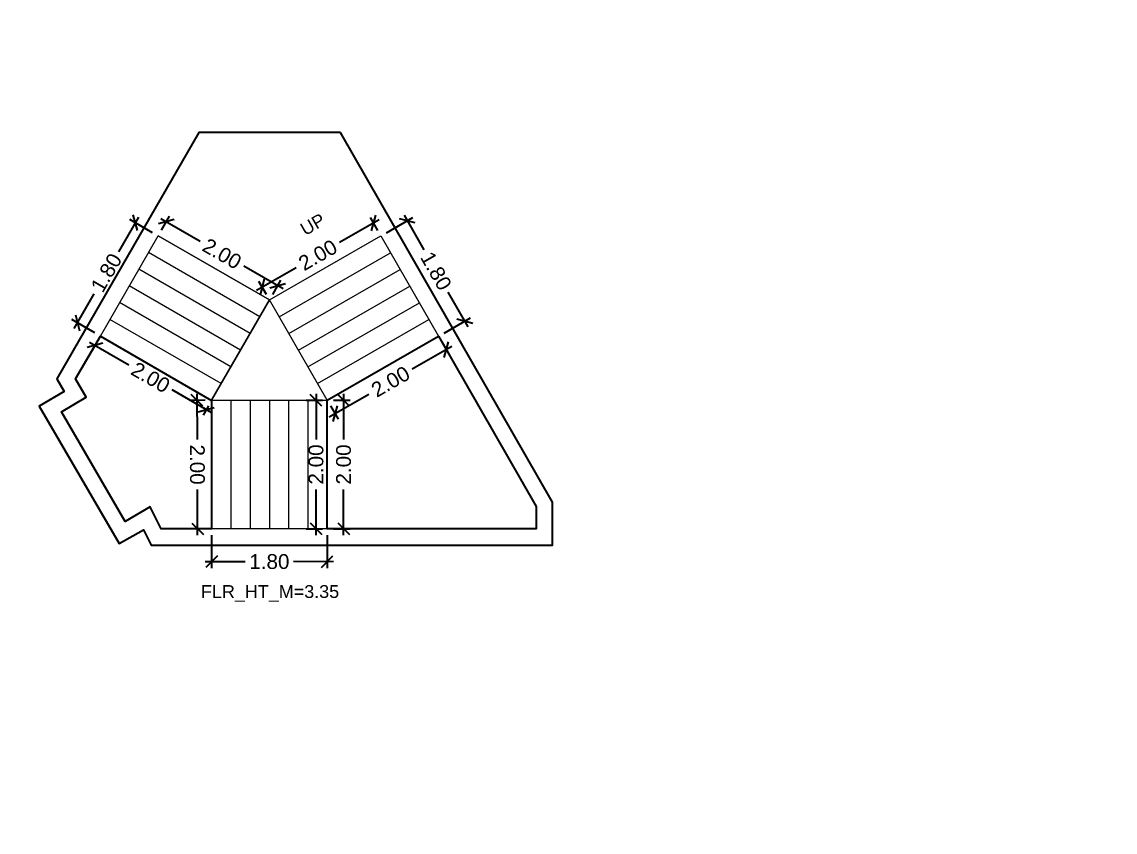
# Model space of a CAD drawing. Header units: metres. Extents: x 256329 to 886268, y -249371 to 355.
# Drawn here: x 287423.97 to 287440.99, y -854.54 to -841.93 of the extents above; entities that cross this region are included whole.
import ezdxf

# ---------------------------------------------------------------- set-up
doc = ezdxf.new("R2010")
doc.units = ezdxf.units.M
doc.header["$MEASUREMENT"] = 0
doc.header["$PDMODE"] = 35
doc.linetypes.add('CONTINOUS', pattern=[0])
doc.layers.get('0').update_dxf_attribs({"lineweight": 18})
doc.layers.get('Defpoints').update_dxf_attribs({"lineweight": 20})
doc.layers.add('A_TEXT', color=4, linetype='Continuous', lineweight=0, transparency=0.3)
for name, color, linetype, plot in [('BLK_2_FLR_9_STAIR_3', 7, 'Continuous', False), ('BLK_2_FLR_9_STAIR_3_LANDING_1', 7, 'Continuous', False), ('BLK_2_FLR_9_STAIR_3_LANDING_2', 7, 'Continuous', False)]:
    doc.layers.add(name, color=color, linetype=linetype, plot=plot)
for name, color, linetype, lineweight in [('BLK_2_FLR_9_STAIR_3_FLIGHT_1', 7, 'Continuous', 0), ('BLK_2_FLR_9_STAIR_3_FLIGHT_2', 7, 'Continuous', 0), ('BLK_2_FLR_9_STAIR_3_FLIGHT_3', 1, 'Continuous', 0)]:
    doc.layers.add(name, color=color, linetype=linetype, lineweight=lineweight)
doc.styles.add('Arial', font='arial.ttf')
doc.styles.get("Standard").update_dxf_attribs({"font": 'arial.ttf'})
doc.dimstyles.new('METRIC DIM', dxfattribs={"dimtxt": 0.23, "dimasz": 0.18, "dimexe": 0.1, "dimexo": 0.1, "dimgap": 0.09, "dimtad": 0, "dimzin": 0, "dimdsep": 46, "dimtxsty": 'Standard', "dimblk": 'OBLIQUE', "dimcen": 0, "dimdle": 0.1, "dimclrd": 147, "dimclre": 147, "dimclrt": 7, "dimadec": 0, "dimazin": 0, "dimtfac": 1, "dimtofl": 0, "dimtmove": 0, "dimatfit": 2, "dimfxl": 0.125, "dimtolj": 1, "dimtzin": 0, "dimarcsym": 0})

# ---------------------------------------------------------------- blocks, each defined once
blk = doc.blocks.new('_Oblique')
at = {"color": 0, "linetype": 'ByBlock', "lineweight": -2}
blk.add_line((-0.5, -0.5), (0.5, 0.5), dxfattribs=at)
blk = doc.blocks.new('*D1887')
at = {"layer": 'BLK_2_FLR_9_STAIR_3_FLIGHT_2', "color": 147, "lineweight": -2, "transparency": 16777216}
for p, q in [((287426.926519, -849.922394), (287426.926335, -850.434366)), ((287428.726519, -849.923041), (287428.726335, -850.435013)), ((287426.826371, -850.33433), (287427.448871, -850.334553)), ((287428.826371, -850.335049), (287428.203871, -850.334825))]:
    blk.add_line(p, q, dxfattribs=at)
at = {"layer": 'Defpoints', "color": 0, "linetype": 'CONTINOUS', "transparency": 16777216}
for p in [(287426.926555, -849.822394, 0.042641), (287428.726555, -849.823041, 0.042641), (287428.726371, -850.335013)]:
    blk.add_point(p, dxfattribs=at)
at = {"layer": 'BLK_2_FLR_9_STAIR_3_FLIGHT_2', "color": 147, "linetype": 'CONTINOUS', "lineweight": -2, "transparency": 16777216, "xscale": 0.18, "yscale": 0.18, "zscale": 0.18}
for p, rotation in [((287426.926371, -850.334366), 179.979403), ((287428.726371, -850.335013), 359.979403)]:
    blk.add_blockref('_Oblique', p, dxfattribs=dict(at, rotation=rotation))
at = {"layer": 'BLK_2_FLR_9_STAIR_3_FLIGHT_2', "color": 7, "linetype": 'CONTINOUS', "transparency": 16777216, "insert": (287427.826371, -850.334689), "char_height": 0.23, "attachment_point": 5, "rotation": 359.9794033}
blk.add_mtext('\\A1;1.80', dxfattribs=at)
blk = doc.blocks.new('*D1806')
at = {"layer": 'BLK_2_FLR_9_STAIR_3_FLIGHT_3', "color": 147, "lineweight": -2, "transparency": 16777216}
for p, q in [((287426.144432, -845.177341), (287426.27157, -844.956223)), ((287426.135033, -844.993069), (287426.750959, -845.347213)), ((287428.043575, -846.090439), (287427.427649, -845.736295)), ((287427.879591, -846.175019), (287428.006729, -845.953902))]:
    blk.add_line(p, q, dxfattribs=at)
at = {"layer": 'Defpoints', "color": 0, "linetype": 'CONTINOUS', "transparency": 16777216}
for p in [(287426.094587, -845.264033, 0.042641), (287427.956883, -846.040593), (287427.829746, -846.261711, 0.042641)]:
    blk.add_point(p, dxfattribs=at)
at = {"layer": 'BLK_2_FLR_9_STAIR_3_FLIGHT_3', "color": 147, "linetype": 'CONTINOUS', "lineweight": -2, "transparency": 16777216, "xscale": 0.18, "yscale": 0.18, "zscale": 0.18}
for p, rotation in [((287426.221725, -845.042915), 150.102044), ((287427.956883, -846.040593), 330.102044)]:
    blk.add_blockref('_Oblique', p, dxfattribs=dict(at, rotation=rotation))
at = {"layer": 'BLK_2_FLR_9_STAIR_3_FLIGHT_3', "color": 7, "linetype": 'CONTINOUS', "transparency": 16777216, "insert": (287427.089304, -845.541754), "char_height": 0.23, "attachment_point": 5, "rotation": 330.1020442}
blk.add_mtext('\\A1;2.00', dxfattribs=at)
blk = doc.blocks.new('*D1807')
at = {"layer": 'BLK_2_FLR_9_STAIR_3_FLIGHT_1', "color": 147, "lineweight": -2, "transparency": 16777216}
for p, q in [((287429.514015, -845.178551), (287429.398677, -844.977832)), ((287429.535204, -845.014714), (287428.91985, -845.368313)), ((287427.627703, -846.110815), (287428.243057, -845.757216)), ((287427.779923, -846.175006), (287427.664584, -845.974287))]:
    blk.add_line(p, q, dxfattribs=at)
at = {"layer": 'Defpoints', "color": 0, "linetype": 'CONTINOUS', "transparency": 16777216}
for p in [(287429.4485, -845.064537), (287429.563838, -845.265256, 0.042641), (287427.829746, -846.261711, 0.042641)]:
    blk.add_point(p, dxfattribs=at)
at = {"layer": 'BLK_2_FLR_9_STAIR_3_FLIGHT_1', "color": 147, "linetype": 'CONTINOUS', "lineweight": -2, "transparency": 16777216, "xscale": 0.18, "yscale": 0.18, "zscale": 0.18}
for p, rotation in [((287429.4485, -845.064537), 29.88281300000001), ((287427.714407, -846.060992), 209.882813)]:
    blk.add_blockref('_Oblique', p, dxfattribs=dict(at, rotation=rotation))
at = {"layer": 'BLK_2_FLR_9_STAIR_3_FLIGHT_1', "color": 7, "linetype": 'CONTINOUS', "transparency": 16777216, "insert": (287428.581453, -845.562764), "char_height": 0.23, "attachment_point": 5, "rotation": 29.8828126}
blk.add_mtext('\\A1;2.00', dxfattribs=at)
blk = doc.blocks.new('*D1808')
at = {"layer": 'BLK_2_FLR_9_STAIR_3_LANDING_2', "color": 147, "lineweight": -2, "transparency": 16777216}
for p, q in [((287426.826556, -847.822842), (287426.599277, -847.823859)), ((287426.698828, -847.723413), (287426.702006, -848.433228)), ((287426.708677, -849.92361), (287426.7055, -849.213794)), ((287426.83551, -849.823041), (287426.608231, -849.824058))]:
    blk.add_line(p, q, dxfattribs=at)
at = {"layer": 'Defpoints', "color": 0, "linetype": 'CONTINOUS', "transparency": 16777216}
for p in [(287426.926555, -847.822394, 0.042641), (287426.70823, -849.823611), (287426.935509, -849.822593, 0.042641)]:
    blk.add_point(p, dxfattribs=at)
at = {"layer": 'BLK_2_FLR_9_STAIR_3_LANDING_2', "color": 147, "linetype": 'CONTINOUS', "lineweight": -2, "transparency": 16777216, "xscale": 0.18, "yscale": 0.18, "zscale": 0.18}
for p, rotation in [((287426.699276, -847.823412), 90.256477), ((287426.70823, -849.823611), 270.256477)]:
    blk.add_blockref('_Oblique', p, dxfattribs=dict(at, rotation=rotation))
at = {"layer": 'BLK_2_FLR_9_STAIR_3_LANDING_2', "color": 7, "linetype": 'CONTINOUS', "transparency": 16777216, "insert": (287426.703753, -848.823511), "char_height": 0.23, "attachment_point": 5, "rotation": 270.2564771}
blk.add_mtext('\\A1;2.00', dxfattribs=at)
blk = doc.blocks.new('*D1809')
at = {"layer": 'BLK_2_FLR_9_STAIR_3_LANDING_2', "color": 147, "lineweight": -2, "transparency": 16777216}
for p, q in [((287425.024624, -846.918007), (287425.639038, -847.272584)), ((287425.144898, -846.909661), (287425.061253, -847.054602)), ((287426.929522, -848.017319), (287426.315108, -847.662742)), ((287426.876572, -847.909006), (287426.792926, -848.053948))]:
    blk.add_line(p, q, dxfattribs=at)
at = {"layer": 'Defpoints', "color": 0, "linetype": 'CONTINOUS', "transparency": 16777216}
for p in [(287425.194882, -846.823049, 0.042641), (287425.111236, -846.96799), (287426.926555, -847.822394, 0.042641)]:
    blk.add_point(p, dxfattribs=at)
at = {"layer": 'BLK_2_FLR_9_STAIR_3_LANDING_2', "color": 147, "linetype": 'CONTINOUS', "lineweight": -2, "transparency": 16777216, "xscale": 0.18, "yscale": 0.18, "zscale": 0.18}
for p, rotation in [((287425.111236, -846.96799), 150.01084), ((287426.84291, -847.967336), 330.01084)]:
    blk.add_blockref('_Oblique', p, dxfattribs=dict(at, rotation=rotation))
at = {"layer": 'BLK_2_FLR_9_STAIR_3_LANDING_2', "color": 7, "linetype": 'CONTINOUS', "transparency": 16777216, "insert": (287425.977073, -847.467663), "char_height": 0.23, "attachment_point": 5, "rotation": 330.0108404}
blk.add_mtext('\\A1;2.00', dxfattribs=at)
blk = doc.blocks.new('*D1810')
at = {"layer": 'BLK_2_FLR_9_STAIR_3_LANDING_1', "color": 147, "lineweight": -2, "transparency": 16777216}
for p, q in [((287430.666947, -846.984242), (287430.051593, -847.337841)), ((287430.510471, -846.912643), (287430.630065, -847.120769)), ((287428.759445, -848.080343), (287429.3748, -847.726744)), ((287428.776378, -847.909099), (287428.895973, -848.117225))]:
    blk.add_line(p, q, dxfattribs=at)
at = {"layer": 'Defpoints', "color": 0, "linetype": 'CONTINOUS', "transparency": 16777216}
for p in [(287430.460648, -846.825939, 0.042641), (287430.580242, -847.034065), (287428.726555, -847.822394, 0.042641)]:
    blk.add_point(p, dxfattribs=at)
at = {"layer": 'BLK_2_FLR_9_STAIR_3_LANDING_1', "color": 147, "linetype": 'CONTINOUS', "lineweight": -2, "transparency": 16777216, "xscale": 0.18, "yscale": 0.18, "zscale": 0.18}
for p, rotation in [((287430.580242, -847.034065), 29.88281300000001), ((287428.84615, -848.03052), 209.882813)]:
    blk.add_blockref('_Oblique', p, dxfattribs=dict(at, rotation=rotation))
at = {"layer": 'BLK_2_FLR_9_STAIR_3_LANDING_1', "color": 7, "linetype": 'CONTINOUS', "transparency": 16777216, "insert": (287429.713196, -847.532292), "char_height": 0.23, "attachment_point": 5, "rotation": 29.8828126}
blk.add_mtext('\\A1;2.00', dxfattribs=at)
blk = doc.blocks.new('*D1811')
at = {"layer": 'BLK_2_FLR_9_STAIR_3_LANDING_1', "color": 147, "lineweight": -2, "transparency": 16777216}
for p, q in [((287428.826555, -847.822394), (287429.082206, -847.822394)), ((287428.982206, -847.722394), (287428.982206, -848.432108)), ((287428.982206, -849.922394), (287428.982206, -849.212681)), ((287428.826555, -849.822394), (287429.082206, -849.822394))]:
    blk.add_line(p, q, dxfattribs=at)
at = {"layer": 'Defpoints', "color": 0, "linetype": 'CONTINOUS', "transparency": 16777216}
for p in [(287428.726555, -847.822394, 0.042641), (287428.726555, -849.822394, 0.042641), (287428.982206, -849.822394)]:
    blk.add_point(p, dxfattribs=at)
at = {"layer": 'BLK_2_FLR_9_STAIR_3_LANDING_1', "color": 147, "linetype": 'CONTINOUS', "lineweight": -2, "transparency": 16777216, "xscale": 0.18, "yscale": 0.18, "zscale": 0.18}
for p, rotation in [((287428.982206, -847.822394), 90), ((287428.982206, -849.822394), 270)]:
    blk.add_blockref('_Oblique', p, dxfattribs=dict(at, rotation=rotation))
at = {"layer": 'BLK_2_FLR_9_STAIR_3_LANDING_1', "color": 7, "linetype": 'CONTINOUS', "transparency": 16777216, "insert": (287428.982206, -848.822394), "char_height": 0.23, "attachment_point": 5, "rotation": 90}
blk.add_mtext('\\A1;2.00', dxfattribs=at)
blk = doc.blocks.new('*D1812')
at = {"layer": 'BLK_2_FLR_9_STAIR_3_FLIGHT_3', "color": 147, "lineweight": -2, "transparency": 16777216}
for p, q in [((287425.788641, -844.972015), (287425.477493, -845.511174)), ((287426.007975, -845.214049), (287425.652045, -845.008643)), ((287424.788969, -846.704255), (287425.100117, -846.165095)), ((287425.10827, -846.773065), (287424.75234, -846.567659))]:
    blk.add_line(p, q, dxfattribs=at)
at = {"layer": 'Defpoints', "color": 0, "linetype": 'CONTINOUS', "transparency": 16777216}
for p in [(287426.094587, -845.264033, 0.042641), (287424.838952, -846.617643), (287425.194882, -846.823049, 0.042641)]:
    blk.add_point(p, dxfattribs=at)
at = {"layer": 'BLK_2_FLR_9_STAIR_3_FLIGHT_3', "color": 147, "linetype": 'CONTINOUS', "lineweight": -2, "transparency": 16777216, "xscale": 0.18, "yscale": 0.18, "zscale": 0.18}
for p, rotation in [((287425.738657, -845.058627), 60.01084000000001), ((287424.838952, -846.617643), 240.01084)]:
    blk.add_blockref('_Oblique', p, dxfattribs=dict(at, rotation=rotation))
at = {"layer": 'BLK_2_FLR_9_STAIR_3_FLIGHT_3', "color": 7, "linetype": 'CONTINOUS', "transparency": 16777216, "insert": (287425.288805, -845.838135), "char_height": 0.23, "attachment_point": 5, "rotation": 60.0108404}
blk.add_mtext('\\A1;1.80', dxfattribs=at)
blk = doc.blocks.new('*D1813')
at = {"layer": 'BLK_2_FLR_9_STAIR_3_FLIGHT_1', "color": 147, "lineweight": -2, "transparency": 16777216}
for p, q in [((287429.650543, -845.215433), (287430.059666, -844.98034)), ((287429.923139, -844.943458), (287430.233285, -845.483194)), ((287430.919594, -846.67755), (287430.609447, -846.137814)), ((287430.547353, -846.776116), (287430.956476, -846.541023))]:
    blk.add_line(p, q, dxfattribs=at)
at = {"layer": 'Defpoints', "color": 0, "linetype": 'CONTINOUS', "transparency": 16777216}
for p in [(287429.563838, -845.265256, 0.042641), (287430.869771, -846.590846), (287430.460648, -846.825939, 0.042641)]:
    blk.add_point(p, dxfattribs=at)
at = {"layer": 'BLK_2_FLR_9_STAIR_3_FLIGHT_1', "color": 147, "linetype": 'CONTINOUS', "lineweight": -2, "transparency": 16777216, "xscale": 0.18, "yscale": 0.18, "zscale": 0.18}
for p, rotation in [((287429.972961, -845.030162), 119.882813), ((287430.869771, -846.590846), 299.882813)]:
    blk.add_blockref('_Oblique', p, dxfattribs=dict(at, rotation=rotation))
at = {"layer": 'BLK_2_FLR_9_STAIR_3_FLIGHT_1', "color": 7, "linetype": 'CONTINOUS', "transparency": 16777216, "insert": (287430.421366, -845.810504), "char_height": 0.23, "attachment_point": 5, "rotation": 299.8828126}
blk.add_mtext('\\A1;1.80', dxfattribs=at)
blk = doc.blocks.new('*D1824')
at = {"layer": 'BLK_2_FLR_9_STAIR_3_FLIGHT_2', "color": 147, "lineweight": -2, "transparency": 16777216}
for p, q in [((287428.397464, -847.822394), (287428.653115, -847.822394)), ((287428.553115, -847.722394), (287428.553115, -848.432108)), ((287428.553115, -849.922394), (287428.553115, -849.212681)), ((287428.397464, -849.822394), (287428.653115, -849.822394))]:
    blk.add_line(p, q, dxfattribs=at)
at = {"layer": 'Defpoints', "color": 0, "linetype": 'CONTINOUS', "transparency": 16777216}
for p in [(287428.297464, -847.822394, 0.042641), (287428.297464, -849.822394, 0.042641), (287428.553115, -849.822394)]:
    blk.add_point(p, dxfattribs=at)
at = {"layer": 'BLK_2_FLR_9_STAIR_3_FLIGHT_2', "color": 147, "linetype": 'CONTINOUS', "lineweight": -2, "transparency": 16777216, "xscale": 0.18, "yscale": 0.18, "zscale": 0.18}
for p, rotation in [((287428.553115, -847.822394), 90), ((287428.553115, -849.822394), 270)]:
    blk.add_blockref('_Oblique', p, dxfattribs=dict(at, rotation=rotation))
at = {"layer": 'BLK_2_FLR_9_STAIR_3_FLIGHT_2', "color": 7, "linetype": 'CONTINOUS', "transparency": 16777216, "insert": (287428.553115, -848.822394), "char_height": 0.23, "attachment_point": 5, "rotation": 90}
blk.add_mtext('\\A1;2.00', dxfattribs=at)

msp = doc.modelspace()

# ---------------------------------------------------------------- linework, layer by layer
at = {"color": 5, "linetype": 'CONTINOUS'}
for p, q in [((287428.726555, -847.822394, 0.042641), (287427.829746, -846.261711, 0.042641)), ((287426.926555, -847.822394, 0.042641), (287428.726555, -847.822394, 0.042641))]:
    msp.add_line(p, q, dxfattribs=at)
at = {"color": 5, "linetype": 'CONTINOUS', "elevation": 0.042641}
msp.add_lwpolyline([(287426.926555, -847.822394), (287427.829746, -846.261711)], dxfattribs=at)
at = {"layer": 'BLK_2_FLR_9_STAIR_3', "color": 7, "linetype": 'CONTINOUS', "elevation": 0.042641}
msp.add_lwpolyline([(287428.932086, -843.657403), (287426.729294, -843.657403), (287424.517731, -847.489616), (287424.630863, -847.685416), (287424.242338, -847.915177), (287425.488029, -850.053358), (287425.863903, -849.836968), (287425.983636, -850.075674), (287432.235379, -850.077238), (287432.235547, -849.406286)], close=True, dxfattribs=at)
at = {"layer": 'BLK_2_FLR_9_STAIR_3_FLIGHT_1', "color": 3, "linetype": 'CONTINOUS'}
for p, q in [((287427.829746, -846.261711, 0.042641), (287429.563838, -845.265256, 0.042641)), ((287427.979214, -846.521825, 0.042641), (287429.713306, -845.525369, 0.042641)), ((287428.128682, -846.781939, 0.042641), (287429.862775, -845.785483, 0.042641)), ((287428.278151, -847.042053, 0.042641), (287430.012243, -846.045597, 0.042641)), ((287428.427619, -847.302166, 0.042641), (287430.161711, -846.305711, 0.042641)), ((287428.577087, -847.56228, 0.042641), (287430.31118, -846.565825, 0.042641)), ((287428.726555, -847.822394, 0.042641), (287430.460648, -846.825939, 0.042641))]:
    msp.add_line(p, q, dxfattribs=at)
at = {"layer": 'BLK_2_FLR_9_STAIR_3_FLIGHT_1', "color": 7, "linetype": 'CONTINOUS', "elevation": 0.042641}
msp.add_lwpolyline([(287429.563838, -845.265256), (287430.460648, -846.825939), (287428.726555, -847.822394), (287427.829746, -846.261711), (287429.563838, -845.265256)], dxfattribs=at)
at = {"layer": 'BLK_2_FLR_9_STAIR_3_FLIGHT_2', "color": 3, "linetype": 'CONTINOUS'}
for p, q in [((287426.926555, -847.822394, 0.042641), (287426.926555, -849.822394, 0.042641)), ((287427.226555, -847.822394, 0.042641), (287427.226555, -849.822394, 0.042641)), ((287427.526555, -847.822394, 0.042641), (287427.526555, -849.822394, 0.042641)), ((287427.826555, -847.822394, 0.042641), (287427.826555, -849.822394, 0.042641)), ((287428.126555, -847.822394, 0.042641), (287428.126555, -849.822394, 0.042641)), ((287428.426555, -847.822394, 0.042641), (287428.426555, -849.822394, 0.042641)), ((287428.726555, -847.822394, 0.042641), (287428.726555, -849.822394, 0.042641))]:
    msp.add_line(p, q, dxfattribs=at)
at = {"layer": 'BLK_2_FLR_9_STAIR_3_FLIGHT_2', "linetype": 'CONTINOUS', "elevation": 0.042641}
msp.add_lwpolyline([(287426.926555, -847.822394), (287428.726555, -847.822394), (287428.726555, -849.822394), (287426.926555, -849.822394)], close=True, dxfattribs=at)
at = {"layer": 'BLK_2_FLR_9_STAIR_3_FLIGHT_3', "color": 3, "linetype": 'CONTINOUS'}
for p, q in [((287427.829746, -846.261711, 0.042641), (287426.094587, -845.264033, 0.042641)), ((287427.67631, -846.523214, 0.042641), (287425.944636, -845.523869, 0.042641)), ((287427.526359, -846.78305, 0.042641), (287425.794685, -845.783705, 0.042641)), ((287427.376408, -847.042886, 0.042641), (287425.644734, -846.043541, 0.042641)), ((287427.226457, -847.302722, 0.042641), (287425.494783, -846.303377, 0.042641)), ((287427.076506, -847.562558, 0.042641), (287425.344833, -846.563213, 0.042641)), ((287426.926555, -847.822394, 0.042641), (287425.194882, -846.823049, 0.042641))]:
    msp.add_line(p, q, dxfattribs=at)
at = {"layer": 'BLK_2_FLR_9_STAIR_3_FLIGHT_3', "color": 7, "linetype": 'CONTINOUS', "elevation": 0.042641}
msp.add_lwpolyline([(287427.829746, -846.261711), (287426.926555, -847.822394), (287425.194882, -846.823049), (287426.094587, -845.264033), (287427.829746, -846.261711)], dxfattribs=at)
at = {"layer": 'BLK_2_FLR_9_STAIR_3_LANDING_1', "color": 7, "linetype": 'CONTINOUS', "elevation": 0.042641}
msp.add_lwpolyline([(287428.726555, -847.822394), (287430.460648, -846.825939), (287431.982211, -849.473856), (287431.982123, -849.823856), (287428.726555, -849.822394), (287428.726555, -847.822394)], dxfattribs=at)
at = {"layer": 'BLK_2_FLR_9_STAIR_3_LANDING_2', "color": 7, "linetype": 'CONTINOUS', "elevation": 0.042641}
msp.add_lwpolyline([(287426.926555, -847.822394), (287426.926555, -849.822394), (287426.139993, -849.822394), (287425.970039, -849.483566), (287425.581218, -849.710091), (287424.587909, -848.005116), (287424.975657, -847.775814), (287424.810251, -847.48954), (287425.194882, -846.823049), (287426.925342, -847.824491)], dxfattribs=at)

# ---------------------------------------------------------------- texts
at = {"layer": 'A_TEXT', "lineweight": 0, "insert": (287429.432694, -844.665783, 0.042641), "char_height": 0.2, "width": 2.485498, "attachment_point": 9, "rotation": 30.0054902, "style": 'Arial'}
msp.add_mtext('\\pxi2.2673,qc;UP', dxfattribs=at)
at = {"layer": 'BLK_2_FLR_9_STAIR_3', "color": 7, "linetype": 'CONTINOUS', "insert": (287426.762019, -850.700154), "char_height": 0.2, "attachment_point": 1}
msp.add_mtext_dynamic_manual_height_columns('FLR_HT_M=3.35', width=2.272281, gutter_width=0.405, heights=[0.300679], dxfattribs=at)

# ---------------------------------------------------------------- dimensions: what is measured, and where the dimension line sits
at = {"layer": 'BLK_2_FLR_9_STAIR_3_FLIGHT_1', "color": 2, "linetype": 'CONTINOUS'}
dim = msp.add_aligned_dim(p1=(287427.829746, -846.261711, 0.042641), p2=(287429.563838, -845.265256, 0.042641), distance=0.231497, dimstyle='METRIC DIM', override={"dimfxl": 0.18}, dxfattribs=at)
dim.commit()
dim.dimension.update_dxf_attribs({"geometry": '*D1807', "text_midpoint": (287428.581453, -845.562764)})
at = {"layer": 'BLK_2_FLR_9_STAIR_3_FLIGHT_1', "color": 1, "linetype": 'CONTINOUS'}
dim = msp.add_aligned_dim(p1=(287429.563838, -845.265256, 0.042641), p2=(287430.460648, -846.825939, 0.042641), distance=0.471858, dimstyle='METRIC DIM', override={"dimfxl": 0.18}, dxfattribs=at)
dim.commit()
dim.dimension.update_dxf_attribs({"geometry": '*D1813', "text_midpoint": (287430.421366, -845.810504)})
at = {"layer": 'BLK_2_FLR_9_STAIR_3_FLIGHT_2', "color": 2, "linetype": 'CONTINOUS'}
dim = msp.add_aligned_dim(p1=(287428.297464, -847.822394, 0.042641), p2=(287428.297464, -849.822394, 0.042641), distance=0.255651, dimstyle='METRIC DIM', override={"dimfxl": 0.18}, dxfattribs=at)
dim.commit()
dim.dimension.update_dxf_attribs({"geometry": '*D1824', "text_midpoint": (287428.553115, -848.822394)})
at = {"layer": 'BLK_2_FLR_9_STAIR_3_FLIGHT_2', "color": 1, "linetype": 'CONTINOUS'}
dim = msp.add_aligned_dim(p1=(287426.926555, -849.822394, 0.042641), p2=(287428.726555, -849.823041, 0.042641), distance=-0.511972, dimstyle='METRIC DIM', override={"dimfxl": 0.18}, dxfattribs=at)
dim.commit()
dim.dimension.update_dxf_attribs({"geometry": '*D1887', "text_midpoint": (287427.826371, -850.334689)})
at = {"layer": 'BLK_2_FLR_9_STAIR_3_FLIGHT_3', "color": 1, "linetype": 'CONTINOUS'}
dim = msp.add_aligned_dim(p1=(287426.094587, -845.264033, 0.042641), p2=(287425.194882, -846.823049, 0.042641), distance=-0.410947, dimstyle='METRIC DIM', override={"dimfxl": 0.18}, dxfattribs=at)
dim.commit()
dim.dimension.update_dxf_attribs({"geometry": '*D1812', "text_midpoint": (287425.288805, -845.838135)})
at = {"layer": 'BLK_2_FLR_9_STAIR_3_FLIGHT_3', "color": 2, "linetype": 'CONTINOUS'}
dim = msp.add_aligned_dim(p1=(287426.094587, -845.264033, 0.042641), p2=(287427.829746, -846.261711, 0.042641), distance=0.255063, dimstyle='METRIC DIM', override={"dimfxl": 0.18}, dxfattribs=at)
dim.commit()
dim.dimension.update_dxf_attribs({"geometry": '*D1806', "text_midpoint": (287427.089304, -845.541754)})
at = {"layer": 'BLK_2_FLR_9_STAIR_3_LANDING_1', "color": 1, "linetype": 'CONTINOUS'}
dim = msp.add_aligned_dim(p1=(287428.726555, -847.822394, 0.042641), p2=(287430.460648, -846.825939, 0.042641), distance=-0.24004, dimstyle='METRIC DIM', override={"dimfxl": 0.18}, dxfattribs=at)
dim.commit()
dim.dimension.update_dxf_attribs({"geometry": '*D1810', "text_midpoint": (287429.713196, -847.532292)})
at = {"layer": 'BLK_2_FLR_9_STAIR_3_LANDING_1', "color": 2, "linetype": 'CONTINOUS'}
dim = msp.add_aligned_dim(p1=(287428.726555, -847.822394, 0.042641), p2=(287428.726555, -849.822394, 0.042641), distance=0.255651, dimstyle='METRIC DIM', override={"dimfxl": 0.18}, dxfattribs=at)
dim.commit()
dim.dimension.update_dxf_attribs({"geometry": '*D1811', "text_midpoint": (287428.982206, -848.822394)})
at = {"layer": 'BLK_2_FLR_9_STAIR_3_LANDING_2', "color": 1, "linetype": 'CONTINOUS'}
dim = msp.add_aligned_dim(p1=(287426.926555, -847.822394, 0.042641), p2=(287425.194882, -846.823049, 0.042641), distance=0.167346, dimstyle='METRIC DIM', override={"dimfxl": 0.18}, dxfattribs=at)
dim.commit()
dim.dimension.update_dxf_attribs({"geometry": '*D1809', "text_midpoint": (287425.977073, -847.467663)})
at = {"layer": 'BLK_2_FLR_9_STAIR_3_LANDING_2', "color": 2, "linetype": 'CONTINOUS'}
dim = msp.add_aligned_dim(p1=(287426.926555, -847.822394, 0.042641), p2=(287426.935509, -849.822593, 0.042641), distance=-0.227281, dimstyle='METRIC DIM', override={"dimfxl": 0.18}, dxfattribs=at)
dim.commit()
dim.dimension.update_dxf_attribs({"geometry": '*D1808', "text_midpoint": (287426.703753, -848.823511)})

doc.saveas('drawing.dxf')
